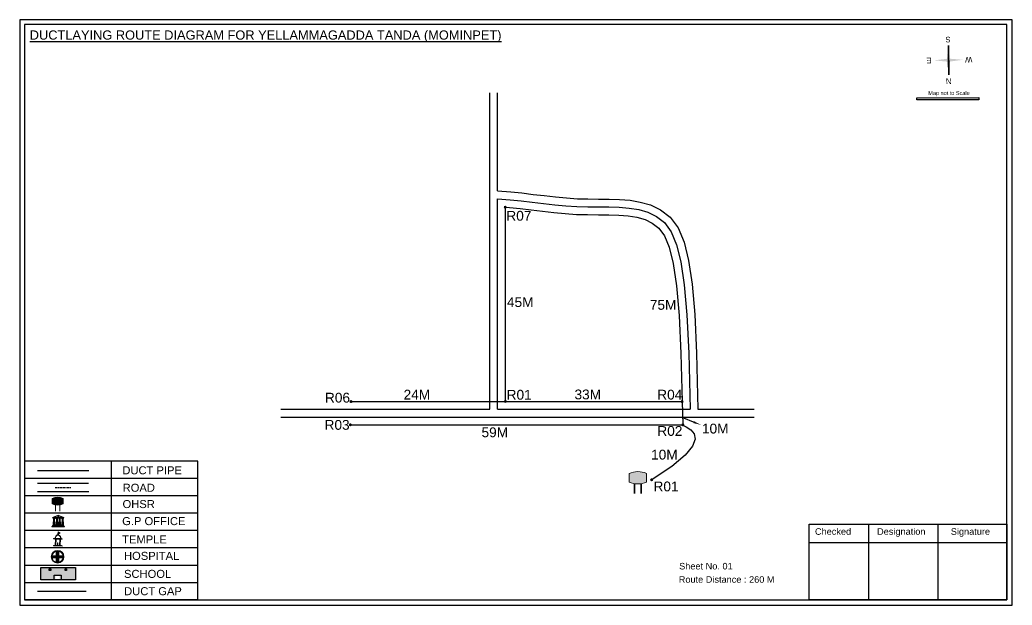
# Model space of a CAD drawing. Header units: inches. Extents: x 1464 to 5135, y 693 to 1291.
# Drawn here: x 3302 to 4317, y 693 to 1291 of the extents above; entities that cross this region are included whole.
import ezdxf

# ---------------------------------------------------------------- set-up
doc = ezdxf.new("R2010")
doc.units = ezdxf.units.IN
doc.header["$MEASUREMENT"] = 0
doc.linetypes.add('DASHEDX2', pattern=[1.5, 1, -0.5])
doc.layers.add('LANDMARK', color=7, linetype='Continuous')
doc.layers.add('OHT', color=7, linetype='Continuous')
doc.styles.get("Standard").update_dxf_attribs({"font": 'arial.ttf'})

# ---------------------------------------------------------------- blocks, each defined once
blk = doc.blocks.new('OHT')
at = {"linetype": 'Continuous', "lineweight": 0, "true_color": 0x0ffffc}
blk.add_hatch(color=4, dxfattribs=at).paths.add_polyline_path([(0.012, 1), (0, 1, 0.101323), (-0.4, 0.916), (-0.4, 0.525, 0.194075), (0.399, 0.521), (0.399, 0.921, 0.097877)])
at = {"color": 4, "linetype": 'Continuous', "lineweight": 0, "true_color": 0x0ffffc, "flags": 128}
for points in [[(-0.4, 0.525), (-0.4, 0.916)], [(0.399, 0.521), (0.399, 0.921)]]:
    blk.add_lwpolyline(points, dxfattribs=at)
at = {"color": 4, "linetype": 'Continuous', "lineweight": 0, "true_color": 0x0ffffc, "const_width": 0.075, "flags": 128}
for points in [[(-0.15, 0), (-0.15, 0.475)], [(0.15, 0), (0.15, 0.473)]]:
    blk.add_lwpolyline(points, dxfattribs=at)
at = {"color": 4, "linetype": 'Continuous', "lineweight": 0, "true_color": 0x0ffffc}
for centre, radius, start, end in [((0.006, -0.019), 1.019, 67.3109, 113.4711), ((0.004, 1.513), 1.068, 247.7682, 291.7007)]:
    blk.add_arc(centre, radius, start, end, dxfattribs=at)
blk = doc.blocks.new('Government_Office')
at = {"linetype": 'Continuous', "lineweight": 0, "true_color": 0xff0000}
h = blk.add_hatch(color=1, dxfattribs=at)
h.paths.add_polyline_path([(0.44, 0.72), (0.45, 0.75), (0, 0.93), (-0.45, 0.75), (-0.44, 0.72)])
h.paths.add_polyline_path([(0.355, 0.75), (-0.355, 0.75), (0, 0.9)], flags=16)
h.paths.add_polyline_path([(0, 0.778, -1), (0, 0.872, -1)], flags=0)
h = blk.add_hatch(color=1, dxfattribs=at)
edge = h.paths.add_edge_path()
edge.add_arc((0, 0.825), 0.0467, 90, 270)
edge.add_arc((0, 0.825), 0.0467, 270, 450)
for points in [[(-0.5, 0.05), (0.5, 0.05), (0.5, 0), (-0.5, 0)], [(-0.45, 0.075), (-0.45, 0.12), (0.45, 0.12), (0.45, 0.075)], [(-0.4, 0.14), (-0.4, 0.18), (0.4, 0.18), (0.4, 0.14)]]:
    blk.add_hatch(color=1, dxfattribs=at).paths.add_polyline_path(points)
h = blk.add_hatch(color=1, dxfattribs=at)
edge = h.paths.add_edge_path()
edge.add_line((-0.27, 0.195), (-0.295, 0.675))
edge.add_line((-0.295, 0.675), (-0.29, 0.675))
edge.add_arc((-0.278, 0.688), 0.0176, 225.30401, 441.56588)
edge.add_line((-0.275, 0.705), (-0.395, 0.705))
edge.add_arc((-0.392, 0.688), 0.0176, 98.43412, 314.69599)
edge.add_line((-0.38, 0.675), (-0.375, 0.675))
edge.add_line((-0.375, 0.675), (-0.4, 0.195))
edge.add_line((-0.4, 0.195), (-0.27, 0.195))
h = blk.add_hatch(color=1, dxfattribs=at)
edge = h.paths.add_edge_path()
edge.add_line((-0.047, 0.195), (-0.072, 0.675))
edge.add_line((-0.072, 0.675), (-0.067, 0.675))
edge.add_arc((-0.054, 0.688), 0.0176, 225.30401, 441.56588)
edge.add_line((-0.052, 0.705), (-0.172, 0.705))
edge.add_arc((-0.169, 0.688), 0.0176, 98.43412, 314.69599)
edge.add_line((-0.157, 0.675), (-0.152, 0.675))
edge.add_line((-0.152, 0.675), (-0.177, 0.195))
edge.add_line((-0.177, 0.195), (-0.047, 0.195))
h = blk.add_hatch(color=1, dxfattribs=at)
edge = h.paths.add_edge_path()
edge.add_line((0.177, 0.195), (0.152, 0.675))
edge.add_line((0.152, 0.675), (0.157, 0.675))
edge.add_arc((0.169, 0.688), 0.0176, 225.30401, 441.56588)
edge.add_line((0.172, 0.705), (0.052, 0.705))
edge.add_arc((0.054, 0.688), 0.0176, 98.43412, 314.69599)
edge.add_line((0.067, 0.675), (0.072, 0.675))
edge.add_line((0.072, 0.675), (0.047, 0.195))
edge.add_line((0.047, 0.195), (0.177, 0.195))
h = blk.add_hatch(color=1, dxfattribs=at)
edge = h.paths.add_edge_path()
edge.add_line((0.4, 0.195), (0.375, 0.675))
edge.add_line((0.375, 0.675), (0.38, 0.675))
edge.add_arc((0.392, 0.688), 0.0176, 225.30401, 441.56588)
edge.add_line((0.395, 0.705), (0.275, 0.705))
edge.add_arc((0.278, 0.688), 0.0176, 98.43412, 314.69599)
edge.add_line((0.29, 0.675), (0.295, 0.675))
edge.add_line((0.295, 0.675), (0.27, 0.195))
edge.add_line((0.27, 0.195), (0.4, 0.195))
at = {"color": 1, "linetype": 'Continuous', "lineweight": 0, "true_color": 0xff0000, "flags": 128}
for points in [[(-0.45, 0.75), (-0.44, 0.72), (0.44, 0.72), (0.45, 0.75), (0, 0.93)], [(-0.355, 0.75), (0.355, 0.75), (0, 0.9)], [(-0.5, 0.05), (0.5, 0.05), (0.5, 0), (-0.5, 0)], [(-0.45, 0.075), (-0.45, 0.12), (0.45, 0.12), (0.45, 0.075)], [(-0.4, 0.14), (-0.4, 0.18), (0.4, 0.18), (0.4, 0.14)]]:
    blk.add_lwpolyline(points, close=True, dxfattribs=at)
for points in [[(0, 0.872, 1), (0, 0.778, 1)], [(-0.27, 0.195), (-0.295, 0.675), (-0.29, 0.675, 1.379694), (-0.275, 0.705), (-0.395, 0.705, 1.379694), (-0.38, 0.675), (-0.375, 0.675), (-0.4, 0.195)], [(-0.047, 0.195), (-0.072, 0.675), (-0.067, 0.675, 1.379694), (-0.052, 0.705), (-0.172, 0.705, 1.379694), (-0.157, 0.675), (-0.152, 0.675), (-0.177, 0.195)], [(0.177, 0.195), (0.152, 0.675), (0.157, 0.675, 1.379694), (0.172, 0.705), (0.052, 0.705, 1.379694), (0.067, 0.675), (0.072, 0.675), (0.047, 0.195)], [(0.4, 0.195), (0.375, 0.675), (0.38, 0.675, 1.379694), (0.395, 0.705), (0.275, 0.705, 1.379694), (0.29, 0.675), (0.295, 0.675), (0.27, 0.195)]]:
    blk.add_lwpolyline(points, format="xyb", close=True, dxfattribs=at)
blk = doc.blocks.new('Temple')
at = {"linetype": 'Continuous', "lineweight": 0, "true_color": 0xff0000}
h = blk.add_hatch(color=1, dxfattribs=at)
edge = h.paths.add_edge_path()
edge.add_line((0.175, 0.49), (0.225, 0.49))
edge.add_line((0.225, 0.49), (0.225, 0.497))
edge.add_line((0.225, 0.497), (0.307, 0.497))
edge.add_line((0.307, 0.497), (0.307, 0.533))
edge.add_line((0.307, 0.533), (0.257, 0.533))
edge.add_line((0.257, 0.533), (0.257, 0.54))
edge.add_line((0.257, 0.54), (0.2, 0.54))
edge.add_spline(control_points=[(0.2, 0.54), (0.2, 0.589), (0.19, 0.638), (0.142, 0.743), (0.092, 0.79), (0.027, 0.805), (0.02, 0.806), (0.012, 0.806)], knot_values=[4.712389, 4.712389, 4.712389, 4.712389, 5.278166, 5.278166, 6.117402, 6.117402, 6.223801, 6.223801, 6.223801, 6.223801], degree=3, periodic=0)
edge.add_line((0.012, 0.806), (0.012, 0.79))
edge.add_line((0.012, 0.79), (-0.012, 0.79))
edge.add_line((-0.012, 0.79), (-0.012, 0.806))
edge.add_spline(control_points=[(-0.012, 0.806), (-0.055, 0.802), (-0.096, 0.781), (-0.171, 0.699), (-0.197, 0.628), (-0.2, 0.55), (-0.2, 0.545), (-0.2, 0.54)], knot_values=[6.343965, 6.343965, 6.343965, 6.343965, 6.956638, 6.956638, 7.795874, 7.795874, 7.853982, 7.853982, 7.853982, 7.853982], degree=3, periodic=0)
edge.add_line((-0.2, 0.54), (-0.257, 0.54))
edge.add_line((-0.257, 0.54), (-0.257, 0.533))
edge.add_line((-0.257, 0.533), (-0.307, 0.533))
edge.add_line((-0.307, 0.533), (-0.307, 0.497))
edge.add_line((-0.307, 0.497), (-0.225, 0.497))
edge.add_line((-0.225, 0.497), (-0.225, 0.49))
edge.add_line((-0.225, 0.49), (-0.175, 0.49))
edge.add_line((-0.175, 0.49), (-0.175, 0.07))
edge.add_arc((-0.205, 0.07), 0.03, -90, 0, ccw=False)
edge.add_line((-0.205, 0.04), (-0.257, 0.04))
edge.add_line((-0.257, 0.04), (-0.257, 0.033))
edge.add_line((-0.257, 0.033), (-0.307, 0.033))
edge.add_line((-0.307, 0.033), (-0.307, 0))
edge.add_line((-0.307, 0), (0.307, 0))
edge.add_line((0.307, 0), (0.307, 0.033))
edge.add_line((0.307, 0.033), (0.257, 0.033))
edge.add_line((0.257, 0.033), (0.257, 0.04))
edge.add_line((0.257, 0.04), (0.205, 0.04))
edge.add_arc((0.205, 0.07), 0.03, 180, 270, ccw=False)
edge.add_line((0.175, 0.07), (0.175, 0.49))
h.paths.add_polyline_path([(0.125, 0.07, -0.414214), (0.095, 0.04), (0.05, 0.04), (0.05, 0.033), (-0.05, 0.033), (-0.05, 0.04), (-0.095, 0.04, -0.414214), (-0.125, 0.07), (-0.125, 0.497), (0.125, 0.497)], flags=16)
edge = h.paths.add_edge_path(flags=16)
edge.add_ellipse((0, 0.54), major_axis=(0, 0.242), ratio=0.722808, start_angle=270, end_angle=450, ccw=False)
edge.add_line((0.175, 0.54), (-0.175, 0.54))
h.paths.add_polyline_path([(0.012, 0.23), (0.012, 0.07), (-0.012, 0.07), (-0.012, 0.23)], flags=0)
h = blk.add_hatch(color=1, dxfattribs=at)
edge = h.paths.add_edge_path()
edge.add_line((0.012, 0.857), (0, 0.85))
edge.add_line((0, 0.85), (-0.003, 0.925))
edge.add_line((-0.003, 0.925), (-0.012, 0.925))
edge.add_line((-0.012, 0.925), (-0.012, 0.806))
edge.add_spline(control_points=[(-0.012, 0.806), (-0.004, 0.807), (0.004, 0.807), (0.012, 0.806)], knot_values=[6.223801, 6.223801, 6.223801, 6.223801, 6.343965, 6.343965, 6.343965, 6.343965], degree=3, periodic=0)
edge.add_line((0.012, 0.806), (0.012, 0.857))
h = blk.add_hatch(color=1, dxfattribs=at)
edge = h.paths.add_edge_path()
edge.add_line((0.012, 0.79), (0.012, 0.806))
edge.add_spline(control_points=[(0.012, 0.806), (0.004, 0.807), (-0.004, 0.807), (-0.012, 0.806)], knot_values=[6.223801, 6.223801, 6.223801, 6.223801, 6.343965, 6.343965, 6.343965, 6.343965], degree=3, periodic=0)
edge.add_line((-0.012, 0.806), (-0.012, 0.79))
edge.add_line((-0.012, 0.79), (0.012, 0.79))
at = {"linetype": 'Continuous', "lineweight": 0, "true_color": 0xe66000}
blk.add_hatch(color=32, dxfattribs=at).paths.add_polyline_path([(-0.006, 1), (0.147, 0.931), (0, 0.85)])
at = {"color": 1, "linetype": 'Continuous', "lineweight": 0, "true_color": 0xff0000, "flags": 128}
for points in [[(0.012, 0.925), (-0.012, 0.925), (-0.012, 0.79), (0.012, 0.79)], [(0.012, 0.23), (-0.012, 0.23), (-0.012, 0.07), (0.012, 0.07)]]:
    blk.add_lwpolyline(points, close=True, dxfattribs=at)
at = {"color": 32, "linetype": 'Continuous', "lineweight": 0, "true_color": 0xe66000, "flags": 128}
blk.add_lwpolyline([(-0.006, 1), (0.147, 0.931), (0, 0.85), (-0.006, 1)], dxfattribs=at)
at = {"color": 1, "linetype": 'Continuous', "lineweight": 0, "true_color": 0xff0000, "flags": 128}
blk.add_lwpolyline([(0.2, 0.54), (0.257, 0.54), (0.257, 0.533), (0.307, 0.533), (0.307, 0.497), (0.225, 0.497), (0.225, 0.49), (0.175, 0.49), (0.175, 0.07, 0.414214), (0.205, 0.04), (0.257, 0.04), (0.257, 0.033), (0.307, 0.033), (0.307, 0), (-0.307, 0), (-0.307, 0.033), (-0.257, 0.033), (-0.257, 0.04), (-0.205, 0.04, 0.414214), (-0.175, 0.07), (-0.175, 0.49), (-0.225, 0.49), (-0.225, 0.497), (-0.307, 0.497), (-0.307, 0.533), (-0.257, 0.533), (-0.257, 0.54), (-0.2, 0.54)], format="xyb", dxfattribs=at)
blk.add_lwpolyline([(-0.175, 0.54), (0.175, 0.54)], dxfattribs=at)
blk.add_lwpolyline([(0.125, 0.497), (0.125, 0.07, -0.414214), (0.095, 0.04), (0.05, 0.04), (0.05, 0.033), (-0.05, 0.033), (-0.05, 0.04), (-0.095, 0.04, -0.414214), (-0.125, 0.07), (-0.125, 0.497)], format="xyb", close=True, dxfattribs=at)
at = {"color": 1, "linetype": 'Continuous', "lineweight": 0, "true_color": 0xff0000}
blk.add_ellipse((0, 0.54), major_axis=(0, 0.242), ratio=0.722808, start_param=4.712389, end_param=7.853982, dxfattribs=at)
blk.add_open_spline([(0.2, 0.54), (0.2, 0.589), (0.19, 0.638), (0.142, 0.743), (0.092, 0.79), (-0.023, 0.816), (-0.085, 0.794), (-0.171, 0.699), (-0.197, 0.628), (-0.2, 0.55), (-0.2, 0.545), (-0.2, 0.54)], degree=3, knots=[4.712389, 4.712389, 4.712389, 4.712389, 5.278166, 5.278166, 6.117402, 6.117402, 6.956638, 6.956638, 7.795874, 7.795874, 7.853982, 7.853982, 7.853982, 7.853982], dxfattribs=at)
blk = doc.blocks.new('*U5')
at = {"color": 0, "linetype": 'DASHEDX2', "transparency": 16777216}
blk.add_line((-8.2, 0), (8, 0), dxfattribs=at)
blk = doc.blocks.new('Hospital')
at = {"linetype": 'Continuous', "lineweight": 0, "true_color": 0x000000}
h = blk.add_hatch(color=18, dxfattribs=at)
h.paths.add_polyline_path([(-0.5, 0, 1), (0.5, 0, 1)])
h.paths.add_polyline_path([(0.446, 0, -1), (-0.446, 0, -1)], flags=16)
at = {"linetype": 'Continuous', "true_color": 0xff0000}
blk.add_hatch(color=1, dxfattribs=at).paths.add_polyline_path([(-0.394, 0.08), (-0.08, 0.08), (-0.08, 0.394), (0.08, 0.394), (0.08, 0.08), (0.394, 0.08), (0.394, -0.08), (0.08, -0.08), (0.08, -0.394), (-0.08, -0.394), (-0.08, -0.08), (-0.394, -0.08)])
at = {"color": 1, "linetype": 'Continuous', "true_color": 0xff0000, "flags": 128}
blk.add_lwpolyline([(-0.394, 0.08), (-0.08, 0.08), (-0.08, 0.394), (0.08, 0.394), (0.08, 0.08), (0.394, 0.08), (0.394, -0.08), (0.08, -0.08), (0.08, -0.394), (-0.08, -0.394), (-0.08, -0.08), (-0.394, -0.08)], close=True, dxfattribs=at)
at = {"color": 18, "linetype": 'Continuous', "lineweight": 0, "true_color": 0x000000}
for radius in [0.5, 0.446]:
    blk.add_circle((0, 0), radius, dxfattribs=at)

msp = doc.modelspace()

# ---------------------------------------------------------------- hatches: boundary and pattern name
at = {"true_color": 0x0093dd}
h = msp.add_hatch(color=142, dxfattribs=at)
h.dxf.hatch_style = 1
h.paths.add_polyline_path([(4219.6, 1211.1), (4219.6, 1209), (4282.9, 1209.2), (4282.9, 1211.3)])
at = {"ltscale": 0.5}
h = msp.add_hatch(color=5, dxfattribs=at)
h.dxf.hatch_style = 1
h.paths.add_polyline_path([(3800.1, 1099.4, 1), (3797, 1099.4, 1)])
h = msp.add_hatch(color=5, dxfattribs=at)
h.dxf.hatch_style = 1
h.paths.add_polyline_path([(3642.4, 900.8, 1), (3639.2, 900.8, 1)])
h = msp.add_hatch(color=5, dxfattribs=at)
h.dxf.hatch_style = 1
h.paths.add_polyline_path([(3800.3, 901, 1), (3797.2, 901, 1)])
h = msp.add_hatch(color=5, dxfattribs=at)
h.dxf.hatch_style = 1
h.paths.add_polyline_path([(3980.9, 900.8, 1), (3977.8, 900.8, 1)])
h = msp.add_hatch(color=5, dxfattribs=at)
h.dxf.hatch_style = 1
h.paths.add_polyline_path([(3641.7, 877.1, 1), (3638.6, 877.1, 1)])
h = msp.add_hatch(color=5, dxfattribs=at)
h.dxf.hatch_style = 1
h.paths.add_polyline_path([(3981.7, 877, 1), (3978.6, 877, 1)])
h = msp.add_hatch(color=5, dxfattribs=at)
h.dxf.hatch_style = 1
h.paths.add_polyline_path([(3949.8, 820.9, 1), (3946.7, 820.9, 1)])
at = {"true_color": 0xc8c92d}
h = msp.add_hatch(color=52, dxfattribs=at)
h.dxf.hatch_style = 1
h.paths.add_polyline_path([(3330.6, 731.3), (3323.6, 731.3), (3323.6, 718.6), (3330.6, 718.6)])
h.paths.add_polyline_path([(3359, 731.3), (3351.9, 731.3), (3351.9, 718.6), (3359, 718.6)])
at = {"true_color": 0x293189}
h = msp.add_hatch(color=177, dxfattribs=at)
h.dxf.hatch_style = 1
h.paths.add_polyline_path([(3351.9, 731.3), (3330.6, 731.3), (3330.6, 718.6), (3338.6, 718.6), (3338.6, 722.7), (3343, 722.7), (3343, 718.6), (3351.9, 718.6)])
h.paths.add_polyline_path([(3333.7, 728.4), (3332.1, 728.4), (3332.1, 729.9), (3333.7, 729.9)], flags=16)
h.paths.add_polyline_path([(3348.4, 728.4), (3348.4, 729.9), (3349.9, 729.9), (3349.9, 728.4)], flags=16)

# ---------------------------------------------------------------- linework, layer by layer
for p, q in [((4251.7, 1264.7), (4252.2, 1234.7)), ((4252.2, 1234.7), (4251.7, 1264.7)), ((4251.7, 1264.7), (4252.2, 1234.7)), ((4251.9, 1249.7), (4251.7, 1264.7)), ((3782.7, 892.9), (3782.7, 1216.4)), ((3790.7, 1116), (3790.7, 1216.4)), ((3790.7, 892.9), (3790.7, 1108)), ((3569.1, 892.9), (3782.7, 892.9)), ((3569.1, 884.9), (4053.2, 884.9)), ((3790.7, 892.9), (3987.6, 892.9)), ((3991.2, 879.8), (3981.1, 883.7)), ((3995.6, 892.9), (4053.2, 892.9)), ((3306.9, 840), (3306.9, 699.6)), ((3395.5, 840), (3395.5, 698.2)), ((3484.2, 822.3), (3306.9, 822.3)), ((3320.2, 817.4), (3372.5, 817.4)), ((3484.2, 804.6), (3306.9, 804.6)), ((3320.2, 808.8), (3372.7, 808.8)), ((3484.2, 786.9), (3306.9, 786.9)), ((3484.2, 769.1), (3306.9, 769.1)), ((3484.2, 751.4), (3306.9, 751.4)), ((3306.9, 733.7), (3484.2, 733.7)), ((3306.9, 715.9), (3484.2, 715.9)), ((3306.9, 699.6), (3306.9, 698.2)), ((3306.9, 699.3), (3306.9, 698.2)), ((3484.2, 698.2), (3306.9, 698.2))]:
    msp.add_line(p, q)
at = {"color": 1}
msp.add_line((4252.2, 1234.7), (4251.9, 1249.7), dxfattribs=at)
at = {"color": 5}
for p, q in [((3798.7, 900.9), (3798.7, 1099.4)), ((3640.5, 900.9), (3979.4, 900.9)), ((3979.4, 900.9), (3980, 876.9)), ((3639.5, 876.9), (3979.4, 876.9))]:
    msp.add_line(p, q, dxfattribs=at)
at = {"color": 242, "true_color": 0xcd2027}
for p, q in [((4169.9, 775.5), (4169.9, 698.2)), ((4240.8, 775.5), (4240.8, 698.2)), ((4109.5, 756.8), (4311.6, 756.8))]:
    msp.add_line(p, q, dxfattribs=at)
for points in [[(3302.2, 1290.8), (3302.2, 692.9), (4316.9, 692.9), (4316.9, 1290.8)], [(3306.9, 1286.2), (3306.9, 698.2), (4311.6, 698.2), (4311.6, 1286.2)], [(3359, 731.3), (3359, 718.6), (3323.6, 718.6), (3323.6, 731.3)], [(3333.7, 729.9), (3333.7, 728.4), (3332.1, 728.4), (3332.1, 729.9)], [(3348.4, 728.4), (3348.4, 729.9), (3349.9, 729.9), (3349.9, 728.4)]]:
    msp.add_lwpolyline(points, close=True)
at = {"color": 142, "true_color": 0x0093dd}
msp.add_lwpolyline([(4282.9, 1209.2), (4219.6, 1209), (4219.6, 1211.1), (4282.9, 1211.3), (4282.9, 1209.2)], dxfattribs=at)
for points in [[(3790.7, 1116), (3804.4, 1115), (3815.6, 1113.9), (3827, 1112.5), (3838.5, 1111.2), (3850, 1109.9), (3861.2, 1108.8), (3872.3, 1108.1), (3883.1, 1107.8), (3894, 1107.7), (3904.8, 1107.6), (3915.5, 1107.3), (3926.2, 1106.5), (3936.7, 1104.7), (3947.2, 1101.7), (3957.4, 1096.8), (3967.1, 1089.2), (3975.3, 1078.2), (3981.4, 1063.7), (3986, 1045.1), (3989.6, 1020.9), (3992.3, 989.8), (3994.2, 950.4), (3995.6, 892.9)], [(3790.7, 1108), (3803.7, 1107), (3814.8, 1105.9), (3826.1, 1104.6), (3837.6, 1103.2), (3849.1, 1101.9), (3860.6, 1100.8), (3871.9, 1100.1), (3883, 1099.8), (3893.9, 1099.7), (3904.6, 1099.6), (3915.1, 1099.3), (3925.2, 1098.5), (3935, 1096.9), (3944.3, 1094.2), (3953.2, 1090), (3961.3, 1083.6), (3968.3, 1074.2), (3973.8, 1061.1), (3978.2, 1043.5), (3981.6, 1020), (3984.3, 989.3), (3986.2, 950.1), (3987.6, 892.9)], [(3484.2, 698.2), (3484.2, 840), (3306.9, 840)], [(3337.1, 718.6), (3337.1, 723.3), (3344.5, 723.3), (3344.5, 718.6)]]:
    msp.add_lwpolyline(points)
at = {"color": 5}
for points in [[(3798.7, 1099.4), (3803, 1099.1), (3813.9, 1097.9), (3825.2, 1096.6), (3836.7, 1095.3), (3848.3, 1094), (3860, 1092.9), (3871.5, 1092.1), (3882.8, 1091.8), (3893.8, 1091.7), (3904.5, 1091.6), (3914.6, 1091.3), (3924.2, 1090.6), (3933.2, 1089.1), (3941.5, 1086.7), (3948.9, 1083.1), (3955.5, 1078), (3961.3, 1070.2), (3966.2, 1058.6), (3970.3, 1042), (3973.7, 1019.1), (3976.3, 988.8), (3978.2, 949.8), (3979.4, 900.9)], [(3979.4, 876.9), (3983.7, 874.9), (3988.2, 871.9), (3991.6, 867.9), (3992.7, 862.4), (3990.1, 855.2), (3982.6, 846), (3968.9, 834.5), (3947.8, 820.4)]]:
    msp.add_lwpolyline(points, dxfattribs=at)
at = {"color": 242, "true_color": 0xcd2027}
msp.add_lwpolyline([(4311.6, 698.2), (4109.5, 698.2), (4109.5, 775.5), (4311.6, 775.5)], close=True, dxfattribs=at)
for points in [[(4253.4, 1249.7), (4250.2, 1249.7), (4251.7, 1264.7)], [(4253.4, 1249.7), (4250.2, 1249.7), (4251.7, 1264.7)], [(4251.9, 1251.2), (4251.9, 1248), (4236.9, 1249.4)], [(4251.9, 1251.2), (4251.9, 1248), (4236.9, 1249.4)], [(4251.9, 1251.2), (4251.9, 1248), (4266.9, 1250)], [(4251.9, 1251.2), (4251.9, 1248), (4266.9, 1250)], [(3991.5, 880.8), (3990.8, 878.9), (3998.9, 876.9)]]:
    msp.add_solid(points)
at = {"color": 1}
msp.add_solid([(4253.4, 1249.7), (4250.2, 1249.7), (4252.2, 1234.7)], dxfattribs=at)
msp.add_solid([(4253.4, 1249.7), (4250.2, 1249.7), (4252.2, 1234.7)], dxfattribs=at)
at = {"layer": 'OHT', "color": 5}
msp.add_line((3320.3, 830.4), (3372.7, 830.4), dxfattribs=at)
at = {"layer": 'OHT', "color": 1}
msp.add_line((3320.3, 707.1), (3370, 707.1), dxfattribs=at)

# ---------------------------------------------------------------- block references
at = {"linetype": 'DASHEDX2'}
msp.add_blockref('*U5', (3346.4, 813.1), dxfattribs=at)
at = {"layer": 'LANDMARK'}
for name, p, xscale, yscale, zscale in [('Government_Office', (3341.5, 772.7), 12.90610841501734, 12.90610841501734, 12.90610841501734), ('Hospital', (3340.8, 742.3), 13.01620096447313, 13.01620096447313, 13.01620096447313)]:
    msp.add_blockref(name, p, dxfattribs=dict(at, xscale=xscale, yscale=yscale, zscale=zscale))
at = {"layer": 'LANDMARK', "xscale": 14.39195890731427, "yscale": 14.39195890731427, "zscale": 14.39195890731427, "rotation": 358.3713438591284}
msp.add_blockref('Temple', (3340.9, 753.2), dxfattribs=at)
at = {"layer": 'OHT'}
for p, xscale, yscale, zscale in [((3934.2, 806.8), 22.41341502807723, 22.41341502807723, 22.41341502807723), ((3340.9, 788.8), 14.19516285111558, 14.19516285111558, 14.19516285111558)]:
    msp.add_blockref('OHT', p, dxfattribs=dict(at, xscale=xscale, yscale=yscale, zscale=zscale))

# ---------------------------------------------------------------- texts
at = {"color": 242, "true_color": 0xcd2027}
msp.add_text('%%UDUCTLAYING ROUTE DIAGRAM FOR YELLAMMAGADDA TANDA (MOMINPET)', height=9.375, dxfattribs=at).set_placement((3312.3, 1270.6))
for s, p in [('S', (4254, 1273.5)), ('E', (4234.5, 1252.2)), ('W', (4276.2, 1252.9)), ('N', (4254.8, 1231))]:
    msp.add_text(s, height=5.65, rotation=181.0063).set_placement(p)
for s, height, p in [('Map not to Scale', 4.038, (4231.2, 1214)), ('R07', 10, (3799.7, 1085.6)), ('45M', 10, (3800.3, 997.4)), ('75M', 10, (3946.4, 994.6)), ('R06', 10, (3614.2, 899.8)), ('24M', 10, (3694.6, 902.9)), ('R01', 10, (3800, 902.8)), ('33M', 10, (3869.4, 903.1)), ('R04', 10, (3954, 902.9)), ('R03', 10, (3613.8, 872)), ('59M', 10, (3774.3, 864.4)), ('R02', 10, (3954.1, 865.8)), ('10M', 10, (3999.7, 868.2)), ('10M', 10, (3947.7, 841.6)), ('DUCT PIPE', 8.18, (3407, 826.5)), ('ROAD ', 8.18, (3407.3, 808.7)), ('R01', 10, (3950.2, 809.1)), ('OHSR', 8.18, (3407.2, 792)), ('G.P OFFICE', 8.18, (3406.8, 774.6)), ('Checked', 6.71, (4115.3, 764.7)), ('Designation', 6.71, (4178.8, 764.7)), ('Signature', 6.71, (4254.2, 764.7)), ('TEMPLE', 8.18, (3406.8, 755.9)), ('HOSPITAL', 8.18, (3408.7, 739.1)), ('Sheet No. 01', 6.71, (3976.4, 729.3)), ('SCHOOL', 8.18, (3408.7, 720.7)), ('Route Distance : 260 M', 6.71, (3976, 715.7)), ('DUCT GAP', 8.18, (3408.8, 703))]:
    msp.add_text(s, height=height).set_placement(p)

doc.saveas('drawing.dxf')
